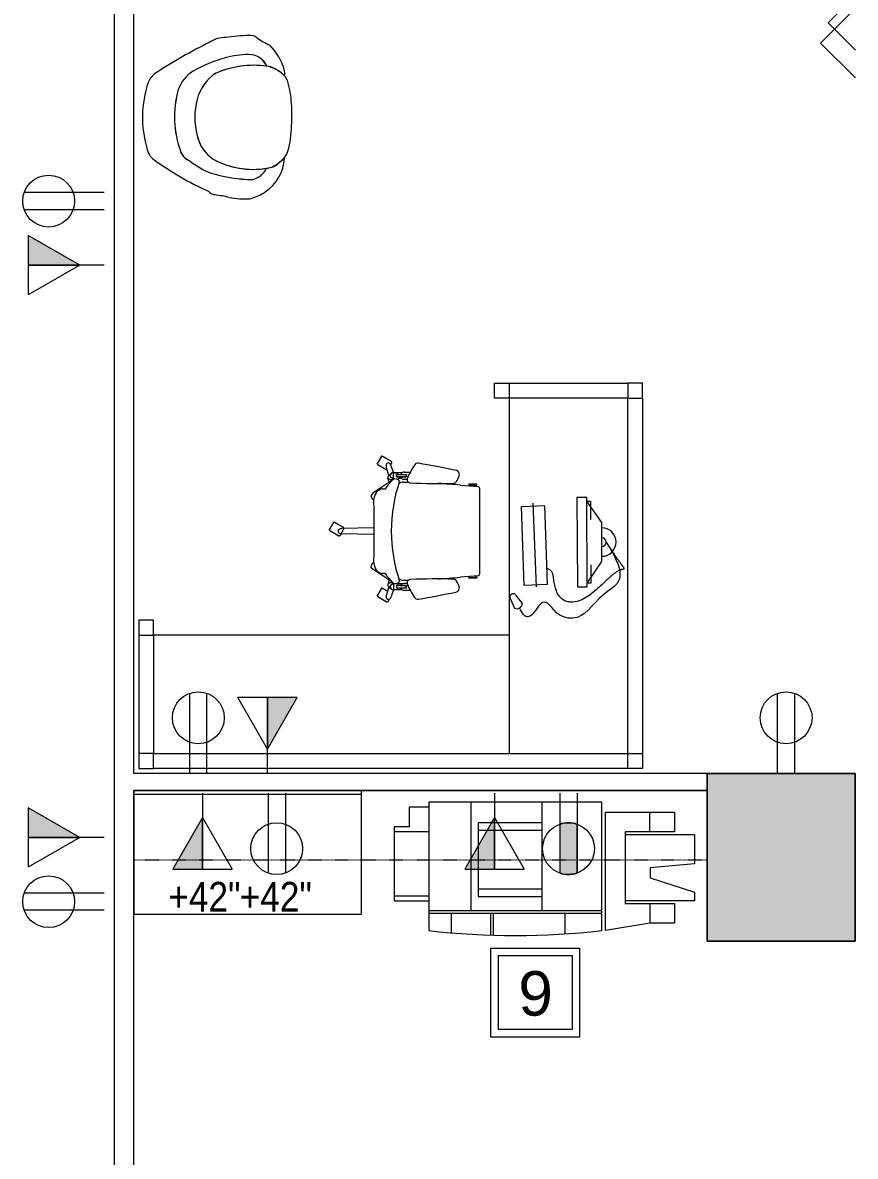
# Model space of a CAD drawing. Header units: inches. Extents: x 1 to 4591, y -953 to 1388.
# Drawn here: x 2053.3 to 2221.8, y 961.2 to 1190.8 of the extents above; entities that cross this region are included whole.
import ezdxf

# ---------------------------------------------------------------- set-up
doc = ezdxf.new("R2010")
doc.units = ezdxf.units.IN
doc.header["$MEASUREMENT"] = 0
doc.linetypes.add('Overhead', pattern=[0.15625, 0.09375, -0.0625])
for name, color, linetype, lineweight in [('4th Floor Revit Background_dwg', 8, 'Continuous', 9), ('8309_BB$0$BB_COL_FILL', 7, 'Continuous', 9), ('A-ANNO-NOTE', 131, 'Continuous', 20), ('A-DOOR', 31, 'Continuous', 9), ('A-EXIST-WALL-INT', 7, 'Continuous', 9), ('A-WALL', 113, 'Continuous', 50), ('E-COMM-IDEN', 2, 'Continuous', 9), ('E-ELEC-FIXT-IDEN', 2, 'Continuous', 9), ('I-FURN', 30, 'Continuous', 9), ('I-WALL', 2, 'Continuous', 9), ('Q-CASE', 31, 'Continuous', 9)]:
    doc.layers.add(name, color=color, linetype=linetype, lineweight=lineweight)
doc.styles.add('Arial_1', font='arial.ttf', dxfattribs={"height": 9})
doc.styles.add('Arial_3', font='arial.ttf', dxfattribs={"width": 0.85, "height": 6})

# ---------------------------------------------------------------- blocks, each defined once
blk = doc.blocks.new('Single-Flush - 36_ x 96_-1532445-4th Floor New Construction - Tel_Data_Elec Plan')
at = {"layer": 'A-DOOR', "color": 250, "lineweight": 20}
for p, q in [((16.25, 2), (16.25, 38.02)), ((18, 38.02), (16.25, 38.02)), ((18, 2), (18, 38.02)), ((18, 2), (16.25, 2))]:
    blk.add_line(p, q, dxfattribs=at)
at = {"layer": 'A-DOOR'}
blk.add_arc((18, 2), 36.07, 92.7812, 180, dxfattribs=at)
blk = doc.blocks.new('Workstation - 6x8 - Workstation - 6x8-1779145-4th Floor New Construction - Tel_Data_Elec Plan')
at = {"layer": 'I-FURN'}
for p, q in [((-76.5, 1.5), (-76.5, -1.5)), ((-73.5, 1.5), (-76.5, 1.5)), ((-73.5, -1.5), (-73.5, 1.5)), ((-73.5, 1.5), (-1.5, 1.5)), ((-1.5, 1.5), (1.5, 1.5)), ((-1.5, -1.5), (-1.5, 1.5)), ((-1.5, 1.5), (1.5, 1.5)), ((-1.5, -1.5), (-1.5, 1.5)), ((1.5, 1.5), (1.5, -1.5)), ((1.5, 1.5), (1.5, -1.5)), ((-76.5, -1.5), (-73.5, -1.5)), ((-76.5, -28.5), (-76.5, -1.5)), ((-73.5, -1.5), (-73.5, -28.5)), ((-1.5, -1.5), (-73.5, -1.5)), ((1.5, -1.5), (-1.5, -1.5)), ((1.5, -1.5), (-1.5, -1.5)), ((-1.5, -97.5), (-1.5, -1.5)), ((1.5, -1.5), (1.5, -97.5)), ((-48.28, -6.77), (-52.61, -9.79)), ((-40.4, -6.73), (-48.28, -6.77)), ((-36.03, -9.71), (-40.4, -6.73)), ((-52.62, -9.07), (-48.89, -9.05)), ((-52.61, -9.79), (-52.62, -9.07)), ((-39.77, -9), (-36.04, -8.98)), ((-36.04, -8.98), (-36.03, -9.71)), ((-35.26, -9.7), (-53.39, -9.8)), ((-53.39, -9.8), (-53.38, -11.8)), ((-35.25, -11.7), (-35.26, -9.7)), ((-53.38, -11.8), (-35.25, -11.7)), ((-51.74, -18.36), (-35.74, -17.8)), ((-51.58, -23.01), (-51.74, -18.36)), ((-35.74, -17.8), (-35.58, -22.46)), ((-52.22, -20.74), (-35.26, -20.05)), ((-35.58, -22.46), (-51.58, -23.01)), ((-31.89, -22.83), (-33.46, -24.02)), ((-32.76, -25.23), (-30.95, -24.45)), ((-76.5, -25.5), (-73.5, -25.5)), ((-76.5, -28.5), (-76.5, -25.5)), ((-73.5, -25.5), (-73.5, -28.5)), ((-73.5, -25.5), (-1.5, -25.5)), ((-25.5, -25.5), (-25.5, -97.5)), ((-73.5, -28.5), (-76.5, -28.5)), ((-73.5, -28.5), (-76.5, -28.5)), ((-56.05, -32.08), (-56.05, -33.66)), ((-55.89, -32.08), (-56.05, -32.08)), ((-55.89, -35.41), (-55.62, -31.63)), ((-55.89, -33.66), (-55.89, -32.08)), ((-55.62, -31.63), (-55.16, -31.5)), ((-55.16, -31.5), (-37.94, -31.5)), ((-37.94, -31.5), (-37.48, -31.63)), ((-37.48, -31.63), (-37.21, -35.41)), ((-37.2, -33.66), (-37.2, -32.08)), ((-37.2, -32.08), (-37.05, -32.08)), ((-37.05, -32.08), (-37.05, -33.66)), ((-56.05, -33.66), (-55.89, -33.66)), ((-37.05, -33.66), (-37.2, -33.66)), ((-58.49, -46.69), (-58.48, -45.54)), ((-34.61, -46.69), (-34.62, -45.54)), ((-58.4, -47.17), (-58.42, -48.98)), ((-58.35, -48.03), (-58.01, -48.02)), ((-58.34, -48.95), (-58.35, -48.03)), ((-58.05, -47.53), (-58.05, -46.27)), ((-58.01, -48.29), (-58.01, -46.32)), ((-57.56, -46.36), (-57.56, -48.29)), ((-57.56, -48.02), (-57.02, -48.01)), ((-57.52, -47.56), (-57.54, -46.32)), ((-57.22, -47.26), (-57.23, -48.01)), ((-57.1, -46.69), (-57.11, -46.18)), ((-57.11, -47.03), (-57.1, -46.69)), ((-56.47, -46.92), (-56.48, -45.93)), ((-36.63, -46.92), (-36.62, -45.93)), ((-35.54, -48.02), (-36.08, -48.01)), ((-36, -46.69), (-35.99, -46.18)), ((-35.98, -47.03), (-36, -46.69)), ((-35.87, -47.26), (-35.86, -48.01)), ((-35.57, -47.56), (-35.55, -46.32)), ((-35.54, -46.36), (-35.54, -48.29)), ((-35.08, -48.29), (-35.08, -46.32)), ((-34.74, -48.03), (-35.08, -48.02)), ((-35.04, -47.53), (-35.05, -46.27)), ((-34.76, -48.95), (-34.74, -48.03)), ((-34.7, -47.17), (-34.67, -48.98)), ((-60.64, -49.33), (-61.7, -51.17)), ((-60.72, -49.4), (-61.69, -51.07)), ((-60.69, -49.41), (-60.72, -49.4)), ((-60, -49.48), (-60.37, -49.26)), ((-60.07, -52.11), (-59.01, -50.28)), ((-59.98, -52.05), (-59.02, -50.38)), ((-58.42, -48.91), (-59.78, -49.38)), ((-57.8, -49.87), (-59.46, -50.37)), ((-59.02, -50.38), (-59.05, -50.36)), ((-57.05, -48.95), (-58.34, -48.95)), ((-57.65, -50.03), (-58.25, -49.41)), ((-57.56, -48.29), (-58.01, -48.29)), ((-56.45, -49.78), (-57.36, -50.07)), ((-56.83, -49.19), (-56.81, -49.23)), ((-56.81, -49.23), (-54.26, -53.12)), ((-36.29, -49.23), (-38.84, -53.12)), ((-36.64, -49.78), (-35.73, -50.07)), ((-36.27, -49.19), (-36.29, -49.23)), ((-36.05, -48.95), (-34.76, -48.95)), ((-35.54, -48.29), (-35.08, -48.29)), ((-35.45, -50.03), (-34.84, -49.41)), ((-35.3, -49.87), (-33.64, -50.37)), ((-34.37, -50.15), (-34.96, -51.17)), ((-34.41, -50.14), (-34.94, -51.07)), ((-34.68, -48.91), (-33.32, -49.38)), ((-33.32, -52.11), (-32.26, -50.28)), ((-33.24, -52.05), (-32.28, -50.38)), ((-32.34, -50), (-32.8, -49.74)), ((-32.28, -50.38), (-32.31, -50.36)), ((-61.69, -51.07), (-61.65, -51.09)), ((-61.63, -51.44), (-60.34, -52.19)), ((-60.02, -52.03), (-59.98, -52.05)), ((-34.94, -51.07), (-34.91, -51.09)), ((-34.88, -51.44), (-33.59, -52.19)), ((-33.27, -52.03), (-33.24, -52.05)), ((-54.26, -53.12), (-53.74, -53.53)), ((-47.21, -52.83), (-47.07, -59.37)), ((-45.89, -52.83), (-46.03, -59.37)), ((-38.84, -53.12), (-39.36, -53.53)), ((-47.27, -59.05), (-48.33, -60.88)), ((-47.35, -59.11), (-48.32, -60.78)), ((-47.32, -59.13), (-47.35, -59.11)), ((-46.04, -59.53), (-47, -58.97)), ((-45.71, -59.72), (-46.04, -59.53)), ((-48.32, -60.78), (-48.28, -60.8)), ((-48.26, -61.16), (-46.97, -61.9)), ((-46.69, -61.83), (-45.63, -59.99)), ((-46.65, -61.75), (-46.61, -61.77)), ((-46.61, -61.77), (-45.65, -60.09)), ((-45.65, -60.09), (-45.68, -60.07)), ((-28.5, -97.5), (-28.5, -100.5)), ((-25.5, -97.5), (-28.5, -97.5)), ((-25.5, -100.5), (-25.5, -97.5)), ((-25.5, -97.5), (-1.5, -97.5)), ((-1.5, -97.5), (-1.5, -100.5)), ((1.5, -97.5), (-1.5, -97.5)), ((1.5, -100.5), (1.5, -97.5)), ((-28.5, -100.5), (-25.5, -100.5)), ((-25.5, -100.5), (-1.5, -100.5)), ((-1.5, -100.5), (1.5, -100.5))]:
    blk.add_line(p, q, dxfattribs=at)
for centre, radius, start, end in [((-44.34, -6.75), 2.88, 0.2998, 180.2998), ((-44.34, -6.75), 0.885, 0.2998, 180.2998), ((-32.02, -23.99), 1.17, 336.8209, 83.5101), ((-33.17, -24.66), 0.703, 113.9686, 306.3623), ((-55.33, -31.9), 0.589, 197.5488, 234.8938), ((-37.77, -31.9), 0.589, 305.1062, 342.4512), ((-55.33, -33.83), 0.589, 134.4881, 162.4512), ((-37.77, -33.83), 0.589, 17.5488, 45.5119), ((113.54, -72.48), 176.17, 168.1379, 170.6784), ((-58.03, -36.45), 0.859, 67.1573, 167.8576), ((-61.62, -45.01), 10.15, 60.0767, 67.2087), ((-56.87, -36.75), 0.615, 1.1809, 60.0767), ((209.19, -57.38), 265.99, 175.2633, 176.2298), ((-302.29, -57.38), 265.99, 3.7702, 4.7367), ((-36.23, -36.75), 0.615, 119.9233, 178.8191), ((-31.47, -45.01), 10.15, 112.7913, 119.9233), ((-35.07, -36.45), 0.859, 11.5789, 112.8427), ((-206.63, -72.48), 176.17, 9.3216, 11.8593), ((-211.8, -39.95), 155.58, 357.9527, 1.1809), ((118.7, -39.95), 155.58, 178.8191, 182.0473), ((-59.56, -44.06), 0.749, 170.9769, 238.4268), ((-45.25, -20.67), 28.17, 238.5433, 244.6019), ((-57.03, -45.48), 0.711, 244.5158, 357.9527), ((-36.07, -45.48), 0.711, 182.0473, 295.4842), ((-47.84, -20.67), 28.17, 295.3981, 301.4503), ((-33.53, -44.06), 0.749, 301.3338, 9.0231), ((-57.61, -46.77), 0.887, 175.1633, 239.8143), ((-57.75, -45.83), 0.533, 236.2491, 293.0328), ((-57.75, -45.9), 0.5, 238.5326, 292.9427), ((-58.04, -46.73), 0.971, 302.0505, 342.3775), ((-56.1, -48.52), 1.04, 126.1361, 211.8602), ((-46.55, -17.95), 31.42, 251.1164, 288.8836), ((-54.64, -46.83), 1.84, 182.7113, 213.401), ((-38.46, -46.83), 1.84, 326.599, 357.2887), ((-37, -48.52), 1.04, 328.1398, 53.8639), ((-35.06, -46.73), 0.971, 197.6225, 237.9495), ((-35.34, -45.83), 0.533, 246.9672, 303.7509), ((-35.34, -45.9), 0.5, 247.0573, 301.4674), ((-35.49, -46.77), 0.887, 300.1857, 4.8367), ((-60.47, -49.43), 0.2, 60.112, 150), ((-59.92, -49.97), 0.445, 153.9362, 242.1792), ((-59.8, -50.03), 0.583, 123.6493, 153.9089), ((-59.86, -49.85), 0.583, 242.1792, 272.5752), ((-59.27, -50.82), 1.53, 109.2073, 123.5876), ((-59.9, -48.91), 1.53, 272.498, 286.7927), ((-59.18, -50.18), 0.2, 330.1295, 344.8673), ((-57.83, -48.99), 0.593, 179.0883, 275.9781), ((-57.9, -48.94), 0.657, 282.0358, 358.6793), ((-57.46, -49.76), 0.323, 235.5284, 330.3379), ((-57.92, -49.37), 0.922, 323.5318, 350.3393), ((-58.24, -49.29), 1.25, 349.0811, 13.6231), ((-60.32, -53.76), 5.75, 42.5052, 54.6291), ((-52.29, -45.83), 5.54, 226.82, 238.9813), ((-40.81, -45.83), 5.54, 301.0187, 313.18), ((-32.78, -53.76), 5.75, 125.3709, 137.4948), ((-34.85, -49.29), 1.25, 166.3769, 190.9189), ((-35.17, -49.37), 0.922, 189.6607, 216.4682), ((-35.63, -49.76), 0.323, 209.6621, 304.4716), ((-35.19, -48.94), 0.657, 181.3207, 257.9642), ((-35.27, -48.99), 0.593, 264.0219, 0.9117), ((-33.2, -48.91), 1.53, 253.2073, 267.502), ((-33.82, -50.82), 1.53, 56.4886, 70.7927), ((-33.24, -49.85), 0.583, 267.4248, 297.8208), ((-33.3, -50.03), 0.583, 26.0911, 56.5503), ((-33.18, -49.97), 0.445, 297.8208, 26.0638), ((-32.44, -50.18), 0.2, 329.7906, 60), ((-61.53, -51.27), 0.2, 150, 240.168), ((-60.24, -52.01), 0.2, 240, 330), ((-70.37, -51.52), 15.26, 1.4313, 3.5527), ((-52.87, -50.72), 2.29, 190.6082, 225.4023), ((-52.74, -50.06), 2.87, 232.9914, 264.295), ((-40.35, -50.06), 2.87, 275.705, 307.0086), ((-40.23, -50.72), 2.29, 314.5977, 349.3918), ((-22.73, -51.52), 15.26, 176.4473, 178.5687), ((-34.79, -51.27), 0.2, 150, 240.1121), ((-33.49, -52.01), 0.2, 240, 330), ((-53.9, -52.43), 1.12, 277.9248, 334.3781), ((-46.55, -297.94), 245.12, 88.4848, 91.5152), ((-39.2, -52.43), 1.12, 205.6219, 262.0752), ((-47.1, -59.15), 0.2, 84.765, 150.1534), ((-47.1, -59.15), 0.2, 60.1393, 84.765), ((-45.54, -59.34), 1.53, 181.2073, 195.5495), ((-47.55, -59.34), 1.53, 344.4505, 358.7927), ((-48.16, -60.98), 0.2, 150, 240), ((-46.45, -59.59), 0.583, 195.5495, 225.746), ((-46.87, -61.73), 0.2, 239.8643, 330), ((-46.55, -59.69), 0.445, 225.7229, 314.2771), ((-46.64, -59.59), 0.583, 314.254, 344.4505), ((-45.81, -59.89), 0.2, 330, 60.1357)]:
    blk.add_arc(centre, radius, start, end, dxfattribs=at)
for points, knots in [([(-44.31, -5.87), (-37.07, -1.09), (-33.91, -7.56), (-28.34, -10.27), (-29.21, -16.39), (-34.37, -18.27), (-27.73, -21.55), (-30.02, -22.89), (-31.01, -23.4)], [0, 0, 0, 0, 4.203758, 11.310205, 15.301003, 21.109862, 25.639067, 29.008441, 29.008441, 29.008441, 29.008441]), ([(-44.31, -5.87), (-44.1, -5.73), (-43.67, -5.45), (-43.03, -5.03), (-42.39, -4.6), (-41.86, -4.24), (-41.44, -3.95), (-41.13, -3.73), (-40.82, -3.51), (-40.5, -3.28), (-40.19, -3.06), (-39.93, -2.87), (-39.72, -2.72), (-39.59, -2.63), (-39.49, -2.56), (-39.41, -2.5), (-39.33, -2.45), (-39.27, -2.41), (-39.22, -2.38), (-39.18, -2.36), (-39.15, -2.33), (-39.11, -2.31), (-39.07, -2.29), (-39.03, -2.27), (-39, -2.27), (-38.97, -2.27), (-38.95, -2.27), (-38.91, -2.28), (-38.89, -2.3), (-38.87, -2.32), (-38.85, -2.35), (-38.84, -2.38), (-38.83, -2.42), (-38.82, -2.45), (-38.82, -2.48), (-38.81, -2.51), (-38.8, -2.56), (-38.79, -2.62), (-38.77, -2.7), (-38.75, -2.78), (-38.73, -2.86), (-38.71, -2.93), (-38.68, -3.04), (-38.62, -3.22), (-38.5, -3.47), (-38.34, -3.74), (-38.15, -4.01), (-37.95, -4.27), (-37.75, -4.52), (-37.47, -4.86), (-37.11, -5.26), (-36.67, -5.74), (-36.03, -6.42), (-35.19, -7.31), (-34.19, -8.44), (-33.27, -9.63), (-32.51, -11), (-32.16, -12.3), (-32.19, -13.42), (-32.42, -14.23), (-32.86, -14.94), (-33.49, -15.5), (-34.23, -15.89), (-34.94, -16.14), (-35.59, -16.29), (-36.17, -16.4), (-36.75, -16.48), (-37.24, -16.54), (-37.63, -16.6), (-37.92, -16.67), (-38.19, -16.77), (-38.44, -16.94), (-38.64, -17.15), (-38.81, -17.39), (-38.96, -17.65), (-39.04, -17.83), (-39.08, -17.91)], [0, 0, 0, 0, 0.063928, 0.127857, 0.191785, 0.255713, 0.287677, 0.319641, 0.351605, 0.38357, 0.415534, 0.447498, 0.46348, 0.479462, 0.487453, 0.495444, 0.503435, 0.511426, 0.514814, 0.518203, 0.521591, 0.524979, 0.528367, 0.531756, 0.535144, 0.536838, 0.538532, 0.54192, 0.545309, 0.547003, 0.548697, 0.552085, 0.555473, 0.558862, 0.560556, 0.56225, 0.565638, 0.572415, 0.579191, 0.585968, 0.592744, 0.599521, 0.606297, 0.61985, 0.646956, 0.674062, 0.701168, 0.728275, 0.755381, 0.782487, 0.836699, 0.890911, 0.945123, 1.070551, 1.19598, 1.321408, 1.446836, 1.585346, 1.654601, 1.723857, 1.793112, 1.862367, 1.931622, 2.000877, 2.049938, 2.099, 2.148061, 2.197123, 2.221654, 2.246184, 2.270715, 2.295246, 2.319777, 2.344307, 2.368838, 2.393369, 2.393369, 2.393369, 2.393369])]:
    blk.add_open_spline(points, degree=3, knots=knots, dxfattribs=at)
blk = doc.blocks.new('Counter Top _No Backsplash_ - Standard Counter Top-2529179-4th Floor New Construction - Tel_Data_Elec Plan')
at = {"layer": 'Q-CASE', "lineweight": 13}
for p, q in [((-47.26, 0), (-47.26, -14)), ((-1.26, 0), (-47.26, 0)), ((-1.26, 0), (-1.26, -14)), ((-47.26, -14), (-47.26, -25)), ((-1.26, -14), (-1.26, -25)), ((-47.26, -25), (-1.26, -25))]:
    blk.add_line(p, q, dxfattribs=at)
blk = doc.blocks.new('Copiers _ Printers - Copier - 60x27-V5-4th Floor New Construction - Tel_Data_Elec Plan')
at = {"layer": 'I-FURN'}
for p, q in [((-21.89, 13.5), (-12.89, 15)), ((-12.89, 15), (-12.89, 0.65)), ((-12.14, 15), (-12.14, 0.65)), ((-4.64, 11.5), (-4.64, 15.67)), ((9.86, 11.5), (9.86, 15.92)), ((10.36, 11.5), (10.36, 15.92)), ((18.36, 11.5), (18.36, 15.45)), ((22.86, 0.65), (22.86, 15)), ((-26.89, 13.5), (-21.89, 13.5)), ((-26.89, 9.5), (-26.89, 13.5)), ((-21.89, 9.5), (-21.89, 13.5)), ((-12.14, 11.5), (22.86, 11.5)), ((-21.89, 9.5), (-26.89, 9.5)), ((-16.89, 9.5), (-21.89, 9.5)), ((-16.89, 0.65), (-16.89, 9.5)), ((-12.14, 11), (22.86, 11)), ((0, 0.65), (0, 11)), ((14.36, 0.65), (14.36, 11)), ((-30.89, 9), (-16.89, 9)), ((-30.89, 7.23), (-30.89, 9)), ((-21.91, 4.29), (-30.89, 7.23)), ((12.87, 8.09), (0, 8.09)), ((12.87, 6.59), (12.87, 8.09)), ((29.86, 9), (22.86, 9)), ((22.86, 8), (29.86, 8)), ((29.86, 0.65), (29.86, 9)), ((0, 6.59), (12.87, 6.59)), ((12.87, 0.65), (12.87, 6.59)), ((-21.91, 2.29), (-21.91, 4.29)), ((-30.89, 1.5), (-21.91, 2.29)), ((-30.89, 0.65), (-30.89, 1.5)), ((-30.89, -4.5), (-30.89, 0.65)), ((-16.89, -5), (-16.89, 0.65)), ((-12.89, 0.65), (-12.89, -9)), ((-12.14, 0.65), (-12.14, -11)), ((0, -11), (0, 0.65)), ((12.87, -5.33), (12.87, 0.65)), ((14.36, -11), (14.36, 0.65)), ((22.86, -11), (22.86, 0.65)), ((29.86, -6), (29.86, 0.65)), ((-16.89, -4.5), (-30.89, -4.5)), ((-26.89, -5), (-21.89, -5)), ((-26.89, -9), (-26.89, -5)), ((-21.89, -5), (-21.89, -9)), ((-21.89, -5), (-16.89, -5)), ((12.87, -5.33), (0, -5.33)), ((0, -6.83), (12.87, -6.83)), ((12.87, -6.83), (12.87, -5.33)), ((22.86, -5), (29.86, -5)), ((26.86, -6), (29.86, -6)), ((26.86, -10), (26.86, -6)), ((-21.89, -9), (-26.89, -9)), ((-12.89, -9), (-21.89, -9)), ((-12.14, -11), (22.86, -11)), ((22.86, -10), (26.86, -10))]:
    blk.add_line(p, q, dxfattribs=at)
blk.add_arc((5.36, -137.63), 153.63, 83.459, 96.541, dxfattribs=at)
blk = doc.blocks.new('Upper Cabinet - Standard Upper Cabinet-2509283-4th Floor New Construction - Tel_Data_Elec Plan')
at = {"layer": 'Q-CASE', "lineweight": 13}
blk.add_line((68.8, 0), (-47.26, 0), dxfattribs=at)
at = {"layer": 'Q-CASE', "linetype": 'Overhead'}
for p, q in [((-47.26, 0), (-47.26, -14)), ((68.8, -14), (68.8, 0)), ((-47.26, -14), (68.8, -14))]:
    blk.add_line(p, q, dxfattribs=at)
blk = doc.blocks.new('Chairs - Lounge 4-553625-4th Floor New Construction - Tel_Data_Elec Plan')
at = {"layer": 'I-FURN'}
for p, q in [((-9.08, -12.7), (-8.33, -13.61)), ((-8.33, -13.61), (-8.3, -13.64))]:
    blk.add_line(p, q, dxfattribs=at)
for centre, radius, start, end in [((-5.77, 10.73), 3.52, 98.3874, 144.3918), ((-0.05, -6.51), 21.65, 71.0188, 106.742), ((5.77, 10.42), 3.74, 33.4312, 71.0188), ((45.23, -25.8), 66.26, 144.3918, 155.3949), ((-74.25, -42.41), 99.63, 26.1433, 33.4312), ((-5.92, 4.49), 3.1, 110.3529, 160.4376), ((-5.91, 4.48), 3.1, 110.3529, 160.4376), ((0.05, -11.59), 20.25, 74.1406, 110.3529), ((0.05, -11.6), 20.25, 74.1406, 110.3529), ((3.33, 1.33), 6.93, 30.5878, 71.0324), ((3.33, 1.33), 6.93, 30.5878, 71.0324), ((3.77, -4.76), 16.28, 140.8002, 158.494), ((3.78, -4.76), 16.28, 140.8002, 158.494), ((-13.03, -8.34), 25.94, 15.0461, 30.5878), ((-13.04, -8.34), 25.94, 15.0461, 30.5878), ((-2, -3.64), 7.89, 102.5049, 145.6069), ((-1.99, -3.64), 7.89, 102.5049, 145.6069), ((-0.06, -9.81), 14.35, 75.2531, 104.7355), ((-0.05, -9.81), 14.35, 75.2531, 104.7355), ((1.2, -4.91), 9.29, 34.3536, 75.0604), ((1.21, -4.91), 9.29, 34.3536, 75.0604), ((-130.41, 20.01), 116.35, 348.8783, 350.3362), ((-13.42, 0.09), 2.33, 133.1703, 170.3362), ((19.8, -7.82), 32.45, 163.841, 178.866), ((19.81, -7.83), 32.45, 163.841, 178.866), ((6.22, -7.25), 16.79, 151.2669, 192.7111), ((6.22, -7.26), 16.79, 151.2669, 189.3622), ((-9.13, -7.49), 19.63, 352.8428, 23.4985), ((-9.13, -7.5), 19.63, 352.5474, 23.4985), ((10.43, -1.65), 5.7, 358.8768, 33.473), ((-6.59, -6.61), 19.28, 0.8133, 15.0461), ((-6.6, -6.61), 19.28, 0.8133, 15.0461), ((-24.87, -7.87), 41.45, 1.9963, 8.4684), ((-0.26, -5.58), 16.29, 168.8783, 183.7461), ((-6.51, -3.96), 10.37, 194.9898, 213.6359), ((8.68, -6.4), 4.01, 294.5132, 0.8133), ((8.67, -6.39), 4.01, 294.816, 0.8133), ((13.9, -6.52), 2.66, 325.4713, 1.9963), ((-8.33, -5.99), 4.48, 195.4776, 243.256), ((-8.32, -5.99), 4.48, 195.4776, 243.1464), ((32.03, -18.99), 19.35, 145.4713, 154.4495), ((-7.76, -4.79), 8.87, 213.6359, 266.4655), ((-6.26, -9.72), 4.09, 183.7158, 226.5658), ((-3.59, -8.11), 7.16, 203.3216, 236.8804), ((4.47, -9.06), 5.94, 318.1987, 351.4746), ((6.49, -2.59), 11.41, 286.059, 315.1062), ((5.74, -9.43), 4.65, 331.4668, 352.5282), ((6.23, -11.27), 3.19, 286.597, 326.7992), ((1.35, -7.04), 9.64, 316.6128, 331.4668), ((8.74, -10.4), 3.28, 263.4518, 286.059), ((-1.92, 2.36), 17.39, 251.2811, 268.2874), ((0.28, 18.78), 33.92, 265.4045, 274.2799), ((1.79, 4.76), 19.82, 272.9374, 285.6493)]:
    blk.add_arc(centre, radius, start, end, dxfattribs=at)
blk = doc.blocks.new('Base Cabinet - Standard Base Cabinet-2529212-4th Floor New Construction - Tel_Data_Elec Plan')
at = {"layer": 'Q-CASE', "lineweight": 13}
blk.add_line((45.24, 0), (-0.76, 0), dxfattribs=at)
blk = doc.blocks.new('4th Floor Revit Background_dwg-1506688-4th Floor New Construction - Tel_Data_Elec Plan')
at = {"layer": '8309_BB$0$BB_COL_FILL'}
blk.add_hatch(color=256, dxfattribs=at).paths.add_polyline_path([(644.34, 1845.78), (674.34, 1845.78), (674.34, 1879.78), (644.34, 1879.78), (644.34, 1862.28)], flags=0)
for p, q in [((674.34, 1879.78), (644.34, 1879.78)), ((644.34, 1879.78), (644.34, 1862.28)), ((674.34, 1845.78), (674.34, 1879.78)), ((644.34, 1862.28), (644.34, 1845.78)), ((644.34, 1845.78), (674.34, 1845.78))]:
    blk.add_line(p, q, dxfattribs=at)
at = {"layer": 'A-EXIST-WALL-INT'}
blk.add_line((644.34, 1862.28), (644.34, 1876.28), dxfattribs=at)
at = {"layer": 'A-EXIST-WALL-INT', "flags": 128}
blk.add_lwpolyline([(644.34, 1879.78), (674.34, 1879.78), (674.34, 1845.78), (644.34, 1845.78), (644.34, 1862.28)], dxfattribs=at)
blk = doc.blocks.new('FORM Equipment_Fixture Tag - Square-214315-4th Floor New Construction - Tel_Data_Elec Plan')
at = {"layer": 'A-ANNO-NOTE'}
for p, q in [((-0.09375, 0.09375), (0.09375, 0.09375)), ((-0.09375, 0.09375), (0.09375, 0.09375)), ((-0.09375, 0.09375), (0.09375, 0.09375)), ((-0.09375, 0.09375), (-0.09375, -0.09375)), ((-0.078125, 0.078125), (-0.078125, -0.078125)), ((-0.078125, 0.078125), (0.078125, 0.078125)), ((0.078125, 0.078125), (0.078125, -0.078125)), ((0.09375, 0.09375), (0.09375, -0.09375)), ((0.09375, -0.09375), (-0.09375, -0.09375)), ((0.078125, -0.078125), (-0.078125, -0.078125))]:
    blk.add_line(p, q, dxfattribs=at)

msp = doc.modelspace()

# ---------------------------------------------------------------- hatches: boundary and pattern name
at = {"layer": 'A-ANNO-NOTE', "lineweight": 9}
for points in [[(2064.83, 1141.7), (2054.37, 1147.7), (2054.37, 1141.7)], [(2102.81, 1043.71), (2108.81, 1054.17), (2102.81, 1054.17)], [(2064.83, 1025.79), (2054.37, 1031.79), (2054.37, 1025.79)], [(2089.68, 1019.41), (2089.68, 1029.87), (2083.68, 1019.41)], [(2148.75, 1019.41), (2148.75, 1029.87), (2142.75, 1019.41)], [(2162.58, 1018.43), (2162.58, 1028.66), (2162.01, 1028.5)], [(2162.58, 1018.43), (2165.04, 1028.64), (2163.39, 1028.78)], [(2162.58, 1018.43), (2163.39, 1028.78), (2162.58, 1028.66)], [(2164.46, 1028.75), (2164.1, 1028.78), (2163.39, 1028.78)], [(2165.04, 1028.64), (2164.46, 1028.75), (2163.39, 1028.78)], [(2162.58, 1018.43), (2162.01, 1028.5), (2162.01, 1018.59)], [(2162.58, 1018.43), (2165.38, 1018.56), (2165.04, 1028.64)], [(2165.38, 1018.56), (2165.27, 1028.57), (2165.04, 1028.64)], [(2165.38, 1018.56), (2165.49, 1028.5), (2165.27, 1028.57)], [(2165.38, 1018.56), (2165.49, 1018.59), (2165.49, 1028.5)], [(2164.69, 1018.38), (2165.38, 1018.56), (2162.58, 1018.43)], [(2164.34, 1018.33), (2164.69, 1018.38), (2162.58, 1018.43)], [(2163.75, 1018.3), (2164.34, 1018.33), (2162.58, 1018.43)]]:
    msp.add_hatch(color=256, dxfattribs=at).paths.add_polyline_path(points, flags=0)

# ---------------------------------------------------------------- linework, layer by layer
at = {"layer": 'A-ANNO-NOTE'}
for p, q in [((2069.75, 1156.44), (2053.55, 1156.44)), ((2069.75, 1152.96), (2053.55, 1152.96)), ((2054.37, 1147.7), (2054.37, 1141.7)), ((2064.83, 1141.7), (2054.37, 1147.7)), ((2054.37, 1147.7), (2054.37, 1135.7)), ((2064.83, 1141.7), (2054.37, 1147.7)), ((2054.37, 1141.7), (2064.83, 1141.7)), ((2069.75, 1141.7), (2054.37, 1141.7)), ((2064.83, 1141.7), (2054.37, 1135.7)), ((2087.07, 1038.79), (2087.07, 1054.99)), ((2090.56, 1038.79), (2090.56, 1054.99)), ((2102.81, 1043.71), (2096.81, 1054.17)), ((2108.81, 1054.17), (2096.81, 1054.17)), ((2108.81, 1054.17), (2102.81, 1054.17)), ((2102.81, 1054.17), (2102.81, 1043.71)), ((2102.81, 1043.71), (2108.81, 1054.17)), ((2102.81, 1038.79), (2102.81, 1054.17)), ((2102.81, 1043.71), (2108.81, 1054.17)), ((2206.07, 1038.79), (2206.07, 1054.99)), ((2209.56, 1038.79), (2209.56, 1054.99)), ((2089.68, 1034.79), (2089.68, 1019.41)), ((2102.94, 1034.79), (2102.94, 1018.59)), ((2106.43, 1034.79), (2106.43, 1018.59)), ((2148.75, 1034.79), (2148.75, 1019.41)), ((2162.01, 1034.79), (2162.01, 1018.59)), ((2165.49, 1034.79), (2165.49, 1018.59)), ((2054.37, 1031.79), (2054.37, 1025.79)), ((2064.83, 1025.79), (2054.37, 1031.79)), ((2054.37, 1031.79), (2054.37, 1019.79)), ((2064.83, 1025.79), (2054.37, 1031.79)), ((2089.68, 1029.87), (2083.68, 1019.41)), ((2089.68, 1029.87), (2083.68, 1019.41)), ((2089.68, 1019.41), (2089.68, 1029.87)), ((2089.68, 1029.87), (2095.68, 1019.41)), ((2148.75, 1029.87), (2142.75, 1019.41)), ((2148.75, 1029.87), (2142.75, 1019.41)), ((2148.75, 1019.41), (2148.75, 1029.87)), ((2148.75, 1029.87), (2154.75, 1019.41)), ((2162.01, 1028.5), (2162.01, 1018.59)), ((2165.49, 1018.59), (2165.49, 1028.5)), ((2054.37, 1025.79), (2064.83, 1025.79)), ((2069.75, 1025.79), (2054.37, 1025.79)), ((2064.83, 1025.79), (2054.37, 1019.79)), ((2083.68, 1019.41), (2089.68, 1019.41)), ((2083.68, 1019.41), (2095.68, 1019.41)), ((2142.75, 1019.41), (2148.75, 1019.41)), ((2142.75, 1019.41), (2154.75, 1019.41)), ((2069.75, 1014.53), (2053.55, 1014.53)), ((2069.75, 1011.05), (2053.55, 1011.05))]:
    msp.add_line(p, q, dxfattribs=at)
for centre in [(2058.5, 1154.7), (2088.81, 1050.04), (2207.81, 1050.04), (2104.68, 1023.55), (2163.75, 1023.55), (2058.5, 1012.79)]:
    msp.add_circle(centre, 5.25, dxfattribs=at)
for start, end in [(70.6207, 109.3793), (250.6207, 289.3793)]:
    msp.add_arc((2163.75, 1023.55), 5.25, start, end, dxfattribs=at)
at = {"layer": 'A-WALL', "color": 250, "lineweight": 20}
for p, q in [((2071.75, 1239.7), (2071.75, 909.4)), ((2075.75, 1038.79), (2075.75, 1239.7)), ((2217.59, 1189.54), (2214.76, 1186.71)), ((2221.83, 1185.29), (2217.59, 1189.54)), ((2214.76, 1186.71), (2221.83, 1179.64)), ((2075.75, 905.4), (2075.75, 1035.29))]:
    msp.add_line(p, q, dxfattribs=at)
at = {"layer": 'I-WALL', "color": 250, "lineweight": 20}
for p, q in [((2191.81, 1038.79), (2075.75, 1038.79)), ((2191.81, 1035.29), (2191.81, 1038.79)), ((2075.75, 1035.29), (2191.81, 1035.29))]:
    msp.add_line(p, q, dxfattribs=at)

# ---------------------------------------------------------------- block references
at = {"layer": '4th Floor Revit Background_dwg', "color": 7}
msp.add_blockref('4th Floor Revit Background_dwg-1506688-4th Floor New Construction - Tel_Data_Elec Plan', (1547.47, -840.99), dxfattribs=at)
at = {"layer": 'A-ANNO-NOTE', "xscale": 96, "yscale": 96, "zscale": 96}
msp.add_blockref('FORM Equipment_Fixture Tag - Square-214315-4th Floor New Construction - Tel_Data_Elec Plan', (2156.99, 994.38), dxfattribs=at)
at = {"layer": 'A-DOOR', "lineweight": 13, "rotation": 314.9999999999998}
msp.add_blockref('Single-Flush - 36_ x 96_-1532445-4th Floor New Construction - Tel_Data_Elec Plan', (2203.45, 1200.85), dxfattribs=at)
at = {"layer": 'I-FURN'}
for name, p, rotation in [('Chairs - Lounge 4-553625-4th Floor New Construction - Tel_Data_Elec Plan', (2092.63, 1171.7), 90.00000000000011), ('Workstation - 6x8 - Workstation - 6x8-1779145-4th Floor New Construction - Tel_Data_Elec Plan', (2177.25, 1041.29), 270.0000000000019), ('Copiers _ Printers - Copier - 60x27-V5-4th Floor New Construction - Tel_Data_Elec Plan', (2158.35, 1021.94), 180)]:
    msp.add_blockref(name, p, dxfattribs=dict(at, rotation=rotation))
at = {"layer": 'Q-CASE', "lineweight": 13}
for name, p in [('Counter Top _No Backsplash_ - Standard Counter Top-2529179-4th Floor New Construction - Tel_Data_Elec Plan', (2123.01, 1035.29)), ('Upper Cabinet - Standard Upper Cabinet-2509283-4th Floor New Construction - Tel_Data_Elec Plan', (2123.01, 1035.29)), ('Base Cabinet - Standard Base Cabinet-2529212-4th Floor New Construction - Tel_Data_Elec Plan', (2076.51, 1034.54))]:
    msp.add_blockref(name, p, dxfattribs=at)

# ---------------------------------------------------------------- texts
at = {"layer": 'A-ANNO-NOTE', "lineweight": 9, "insert": (2157.1, 998.73), "char_height": 9, "width": 8.3742, "attachment_point": 2, "line_spacing_factor": 0.941778, "style": 'Arial_1'}
msp.add_mtext('9', dxfattribs=at)
at = {"layer": 'E-COMM-IDEN', "insert": (2090.05, 1016.81), "char_height": 6, "width": 17.336, "attachment_point": 2, "line_spacing_factor": 0.941778, "style": 'Arial_3'}
msp.add_mtext('+42"', dxfattribs=at)
at = {"layer": 'E-ELEC-FIXT-IDEN', "insert": (2104.5, 1016.81), "char_height": 6, "width": 17.336, "attachment_point": 2, "line_spacing_factor": 0.941778, "style": 'Arial_3'}
msp.add_mtext('+42"', dxfattribs=at)

doc.saveas('drawing.dxf')
